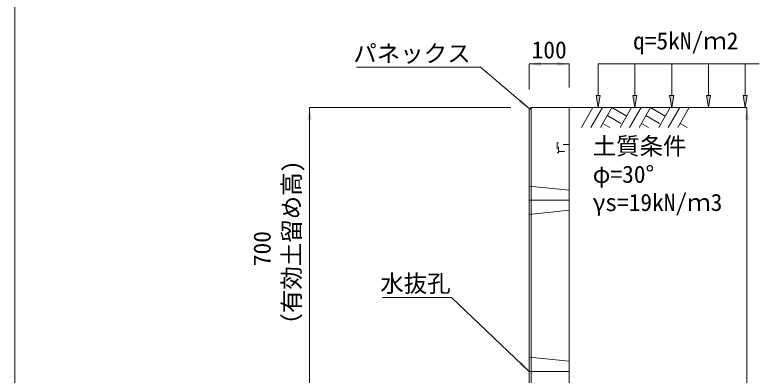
# Model space of a CAD drawing. Units: millimetres at full size. Extents: x 172874 to 217143, y 854931 to 903297.
# Drawn here: x 207543 to 209391, y 861654 to 862549 of the extents above; entities that cross this region are included whole.
import ezdxf
from ezdxf.enums import TextEntityAlignment as Align

# ---------------------------------------------------------------- set-up
doc = ezdxf.new("R2010")
doc.units = ezdxf.units.MM
doc.header["$LTSCALE"] = 20
doc.linetypes.add('DASHED', pattern=[7.5, 6, -1.5])
doc.linetypes.add('USER3', pattern=[1.35, 0.75, -0.6])
for name, color, linetype, lineweight in [('0_2', 7, 'Continuous', 20), ('パネックスKDR', 2, 'Continuous', 13), ('図枠', 5, 'Continuous', 13), ('寸法線', 7, 'Continuous', 13), ('引出線', 4, 'Continuous', 13), ('補助線', 8, 'Continuous', 13), ('ｲﾝｻｰﾄ', 3, 'USER3', 5), ('ﾊｯﾁﾝｸﾞ', 7, 'Continuous', 5)]:
    doc.layers.add(name, color=color, linetype=linetype, lineweight=lineweight)
doc.layers.add('文字', color=7, linetype='Continuous')
doc.styles.add('ＭＳ ゴシック', font='')
doc.styles.get('ＭＳ ゴシック').set_extended_font_data('MS Gothic')

# ---------------------------------------------------------------- blocks, each defined once
blk = doc.blocks.new('filled_arrow')
at = {"color": 0, "linetype": 'Continuous', "lineweight": -2}
blk.add_solid([(7.5, 1.25), (0, 0), (7.5, -1.25)], dxfattribs=at)

msp = doc.modelspace()

# ---------------------------------------------------------------- hatches: boundary and pattern name
at = {"layer": '寸法線'}
for points in [[(208996.31, 862348.52), (208991.31, 862318.52), (208986.31, 862348.52)], [(209087.73, 862348.52), (209082.73, 862318.52), (209077.73, 862348.52)], [(209179.14, 862348.52), (209174.14, 862318.52), (209169.14, 862348.52)], [(209270.55, 862348.52), (209265.55, 862318.52), (209260.55, 862348.52)], [(209361.96, 862348.52), (209356.96, 862318.52), (209351.96, 862348.52)], [(209361.96, 862348.52), (209356.96, 862318.52), (209351.96, 862348.52)]]:
    msp.add_hatch(color=256, dxfattribs=at).paths.add_polyline_path(points)

# ---------------------------------------------------------------- linework, layer by layer
at = {"layer": '0_2'}
msp.add_line((208919.9, 862318.52), (209319.9, 862318.52), dxfattribs=at)
at = {"layer": 'パネックスKDR'}
for p, q in [((208819.9, 862313.52), (208824.9, 862318.52)), ((208819.9, 862313.52), (208819.9, 861618.52)), ((208824.9, 862318.52), (208919.9, 862318.52)), ((208919.9, 862318.52), (208919.9, 860473.52))]:
    msp.add_line(p, q, dxfattribs=at)
at = {"layer": 'パネックスKDR', "lineweight": 5}
msp.add_line((208824.9, 862318.52), (208824.9, 861618.52), dxfattribs=at)
at = {"layer": 'パネックスKDR', "linetype": 'DASHED', "lineweight": 9}
for p, q in [((208819.9, 862123.52), (208919.9, 862113.52)), ((208819.9, 862053.52), (208919.9, 862063.52)), ((208819.9, 861698.52), (208919.9, 861688.52))]:
    msp.add_line(p, q, dxfattribs=at)
at = {"layer": '図枠'}
msp.add_line((207542.9, 874031.02), (207542.9, 855531.02), dxfattribs=at)
at = {"layer": '寸法線'}
for p, q in [((208819.9, 862427.07), (208919.9, 862427.07)), ((208819.9, 862363.52), (208819.9, 862427.07)), ((208919.9, 862368.52), (208919.9, 862427.07)), ((208274.9, 861618.52), (208274.9, 862318.52)), ((208774.9, 862318.52), (208274.9, 862318.52)), ((208969.9, 862318.52), (209360.74, 862318.52)), ((209360.74, 860473.52), (209360.74, 862318.52))]:
    msp.add_line(p, q, dxfattribs=at)
at = {"layer": '寸法線', "lineweight": 9}
for p, q in [((209391.31, 862427.07), (208991.31, 862427.07)), ((208991.31, 862348.52), (208991.31, 862427.07)), ((209082.73, 862348.52), (209082.73, 862427.07)), ((209174.14, 862348.52), (209174.14, 862427.07)), ((209265.55, 862348.52), (209265.55, 862427.07)), ((209356.96, 862348.52), (209356.96, 862427.07))]:
    msp.add_line(p, q, dxfattribs=at)
for points in [[(208996.31, 862348.52), (208991.31, 862318.52), (208986.31, 862348.52)], [(209087.73, 862348.52), (209082.73, 862318.52), (209077.73, 862348.52)], [(209179.14, 862348.52), (209174.14, 862318.52), (209169.14, 862348.52)], [(209270.55, 862348.52), (209265.55, 862318.52), (209260.55, 862348.52)], [(209361.96, 862348.52), (209356.96, 862318.52), (209351.96, 862348.52)], [(209361.96, 862348.52), (209356.96, 862318.52), (209351.96, 862348.52)]]:
    msp.add_lwpolyline(points, close=True, dxfattribs=at)
at = {"layer": '引出線'}
for points in [[(208819.9, 862316.02), (208699.69, 862419.48), (208391.44, 862419.48)], [(208819.9, 861663.52), (208627.44, 861846.97), (208455.7, 861846.97)]]:
    msp.add_lwpolyline(points, dxfattribs=at)
at = {"layer": '補助線'}
for p, q in [((208819.9, 862088.52), (208919.9, 862088.52)), ((208819.9, 861663.52), (208919.9, 861663.52))]:
    msp.add_line(p, q, dxfattribs=at)
at = {"layer": 'ｲﾝｻｰﾄ'}
for p, q in [((208889.9, 862231.02), (208889.9, 862206.02)), ((208892.9, 862231.02), (208889.9, 862231.02)), ((208892.9, 862206.02), (208892.9, 862231.02)), ((208919.9, 862227.02), (208892.9, 862227.02)), ((208892.9, 862210.02), (208919.9, 862210.02)), ((208889.9, 862206.02), (208892.9, 862206.02))]:
    msp.add_line(p, q, dxfattribs=at)
at = {"layer": 'ﾊｯﾁﾝｸﾞ', "lineweight": 9}
for p, q in [((208978.55, 862318.51), (208949.9, 862268.89)), ((209002.17, 862318.51), (208973.52, 862268.89)), ((209025.79, 862318.51), (208997.14, 862268.89)), ((209025.79, 862318.51), (209062.36, 862297.4)), ((209074.55, 862318.51), (209045.9, 862268.89)), ((209098.17, 862318.51), (209069.52, 862268.89)), ((209121.79, 862318.51), (209093.14, 862268.89)), ((209121.79, 862318.51), (209158.36, 862297.4)), ((209170.55, 862318.51), (209141.9, 862268.89)), ((209194.17, 862318.51), (209165.52, 862268.89)), ((209217.79, 862318.51), (209189.14, 862268.89)), ((209014.37, 862298.73), (209047.78, 862279.44)), ((209110.37, 862298.73), (209143.78, 862279.44)), ((209002.95, 862278.95), (209020.36, 862268.89)), ((209098.95, 862278.95), (209116.36, 862268.89)), ((209194.95, 862278.95), (209212.36, 862268.89))]:
    msp.add_line(p, q, dxfattribs=at)

# ---------------------------------------------------------------- block references
at = {"layer": '寸法線', "xscale": 4, "yscale": 4}
msp.add_blockref('filled_arrow', (208819.9, 862427.07), dxfattribs=at)
for p, rotation in [((208919.9, 862427.07), 180), ((208274.9, 862318.52), 270), ((209360.74, 862318.52), 270)]:
    msp.add_blockref('filled_arrow', p, dxfattribs=dict(at, rotation=rotation))
at = {"layer": '引出線', "xscale": 4, "yscale": 4}
for p, rotation in [((208819.9, 862316.02), 139.3), ((208819.9, 861663.52), 136.4)]:
    msp.add_blockref('filled_arrow', p, dxfattribs=dict(at, rotation=rotation))

# ---------------------------------------------------------------- texts
at = {"layer": '寸法線', "style": 'ＭＳ ゴシック'}
msp.add_text('100', height=42.72, dxfattribs=at).set_placement((208869.9, 862462.07), align=Align.MIDDLE_CENTER)
for s, p in [('土質条件', (208977.86, 862244.53)), ('φ=30°', (208977.86, 862174.53)), ('γs=19kN/ｍ3', (208977.86, 862104.53))]:
    msp.add_text(s, height=42.72, dxfattribs=at).set_placement(p, align=Align.TOP_LEFT)
for s, p in [('（有効土留め高)', (208264.1, 861749.99)), ('700', (208190.98, 861924.81))]:
    msp.add_text(s, height=42.72, rotation=90, dxfattribs=at).set_placement(p, align=Align.BOTTOM_LEFT)
at = {"layer": '引出線', "style": 'ＭＳ ゴシック'}
for s, p in [('パネックス', (208674.69, 862474.62)), ('水抜孔', (208625.19, 861903.25))]:
    msp.add_text(s, height=42.72, dxfattribs=at).set_placement(p, align=Align.TOP_RIGHT)
at = {"layer": '文字', "style": 'ＭＳ ゴシック'}
msp.add_text('q=5kN/ｍ2', height=42.72, dxfattribs=at).set_placement((209078.2, 862450.34), align=Align.BOTTOM_LEFT)

doc.saveas('drawing.dxf')
